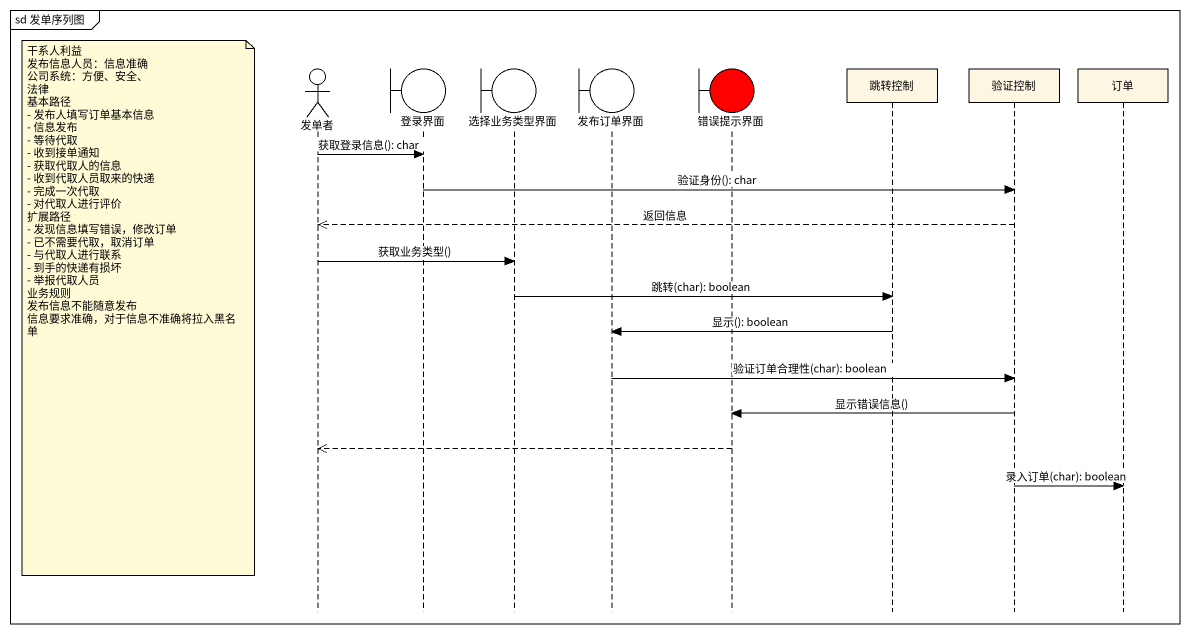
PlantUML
@startuml
mainframe sd 发单序列图
hide footbox
actor 发单者
boundary 登录界面
boundary 选择业务类型界面
boundary 发布订单界面
boundary 错误提示界面 #FF0000
participant 跳转控制
participant 验证控制
participant 订单

发单者 -> 登录界面 : 获取登录信息(): char
登录界面 -> 验证控制 : 验证身份(): char
验证控制 -->> 发单者 : 返回信息
发单者 -> 选择业务类型界面 : 获取业务类型()
选择业务类型界面 -> 跳转控制 : 跳转(char): boolean
note left of 发单者
  干系人利益
  发布信息人员：信息准确
  公司系统：方便、安全、
  法律
  基本路径
  - 发布人填写订单基本信息
  - 信息发布
  - 等待代取
  - 收到接单通知
  - 获取代取人的信息
  - 收到代取人员取来的快递
  - 完成一次代取
  - 对代取人进行评价
  扩展路径
  - 发现信息填写错误，修改订单
  - 已不需要代取，取消订单
  - 与代取人进行联系
  - 到手的快递有损坏
  - 举报代取人员
  业务规则
  发布信息不能随意发布
  信息要求准确，对于信息不准确将拉入黑名单
end note
跳转控制 -> 发布订单界面 : 显示(): boolean
发布订单界面 -> 验证控制 : 验证订单合理性(char): boolean
验证控制 -> 错误提示界面 : 显示错误信息()
错误提示界面 -->> 发单者
验证控制 -> 订单 : 录入订单(char): boolean
@enduml
